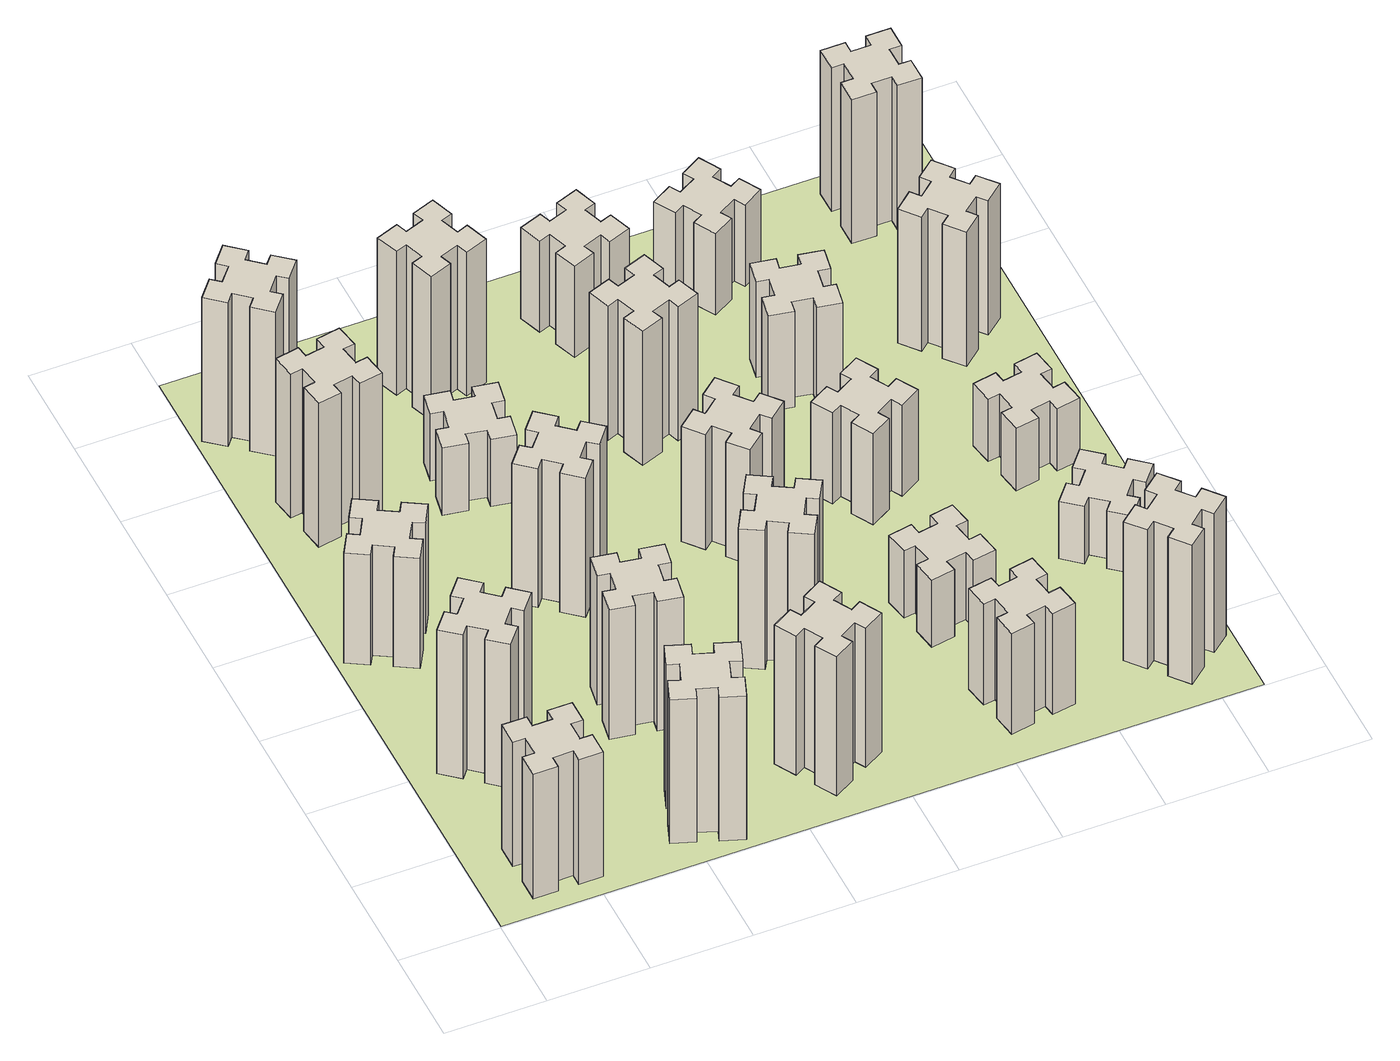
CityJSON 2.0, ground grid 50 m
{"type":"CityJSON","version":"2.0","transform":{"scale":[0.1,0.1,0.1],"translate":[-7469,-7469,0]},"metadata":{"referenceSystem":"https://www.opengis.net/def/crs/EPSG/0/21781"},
"CityObjects":{
"building1":{"type":"Building","attributes":{"class":"1000","function":"1000","usage":"1000","yearOfConstruction":2016,"roofType":"1000","measuredHeight":78,"storeysAboveGround":30,"storeysBelowGround":0},"geometry":[{"type":"Solid","lod":"1","boundaries":[[[[0,1,2,3,4,5,6,7,8,9,10,11,12,13,14,15,16,17,18,19]],[[17,16,20,21]],[[16,15,22,20]],[[15,14,23,22]],[[14,13,24,23]],[[13,12,25,24]],[[12,11,26,25]],[[11,10,27,26]],[[10,9,28,27]],[[9,8,29,28]],[[8,7,30,29]],[[7,6,31,30]],[[6,5,32,31]],[[5,4,33,32]],[[4,3,34,33]],[[3,2,35,34]],[[2,1,36,35]],[[1,0,37,36]],[[0,19,38,37]],[[19,18,39,38]],[[18,17,21,39]],[[24,25,26,27,28,29,30,31,32,33,34,35,36,37,38,39,21,20,22,23]]]]}]},
"building2":{"type":"Building","attributes":{"class":"1000","function":"1000","usage":"1000","yearOfConstruction":2016,"roofType":"1000","measuredHeight":90,"storeysAboveGround":30,"storeysBelowGround":0},"geometry":[{"type":"Solid","lod":"1","boundaries":[[[[40,41,42,43,44,45,46,47,48,49,50,51,52,53,54,55,56,57,58,59]],[[57,56,60,61]],[[56,55,62,60]],[[55,54,63,62]],[[54,53,64,63]],[[53,52,65,64]],[[52,51,66,65]],[[51,50,67,66]],[[50,49,68,67]],[[49,48,69,68]],[[48,47,70,69]],[[47,46,71,70]],[[46,45,72,71]],[[45,44,73,72]],[[44,43,74,73]],[[43,42,75,74]],[[42,41,76,75]],[[41,40,77,76]],[[40,59,78,77]],[[59,58,79,78]],[[58,57,61,79]],[[64,65,66,67,68,69,70,71,72,73,74,75,76,77,78,79,61,60,62,63]]]]}]},
"building3":{"type":"Building","attributes":{"class":"1000","function":"1000","usage":"1000","yearOfConstruction":2016,"roofType":"1000","measuredHeight":69,"storeysAboveGround":30,"storeysBelowGround":0},"geometry":[{"type":"Solid","lod":"1","boundaries":[[[[80,81,82,83,84,85,86,87,88,89,90,91,92,93,94,95,96,97,98,99]],[[97,96,100,101]],[[96,95,102,100]],[[95,94,103,102]],[[94,93,104,103]],[[93,92,105,104]],[[92,91,106,105]],[[91,90,107,106]],[[90,89,108,107]],[[89,88,109,108]],[[88,87,110,109]],[[87,86,111,110]],[[86,85,112,111]],[[85,84,113,112]],[[84,83,114,113]],[[83,82,115,114]],[[82,81,116,115]],[[81,80,117,116]],[[80,99,118,117]],[[99,98,119,118]],[[98,97,101,119]],[[104,105,106,107,108,109,110,111,112,113,114,115,116,117,118,119,101,100,102,103]]]]}]},
"building4":{"type":"Building","attributes":{"class":"1000","function":"1000","usage":"1000","yearOfConstruction":2016,"roofType":"1000","measuredHeight":90,"storeysAboveGround":30,"storeysBelowGround":0},"geometry":[{"type":"Solid","lod":"1","boundaries":[[[[120,121,122,123,124,125,126,127,128,129,130,131,132,133,134,135,136,137,138,139]],[[137,136,140,141]],[[136,135,142,140]],[[135,134,143,142]],[[134,133,144,143]],[[133,132,145,144]],[[132,131,146,145]],[[131,130,147,146]],[[130,129,148,147]],[[129,128,149,148]],[[128,127,150,149]],[[127,126,151,150]],[[126,125,152,151]],[[125,124,153,152]],[[124,123,154,153]],[[123,122,155,154]],[[122,121,156,155]],[[121,120,157,156]],[[120,139,158,157]],[[139,138,159,158]],[[138,137,141,159]],[[144,145,146,147,148,149,150,151,152,153,154,155,156,157,158,159,141,140,142,143]]]]}]},
"building5":{"type":"Building","attributes":{"class":"1000","function":"1000","usage":"1000","yearOfConstruction":2016,"roofType":"1000","measuredHeight":90,"storeysAboveGround":30,"storeysBelowGround":0},"geometry":[{"type":"Solid","lod":"1","boundaries":[[[[160,161,162,163,164,165,166,167,168,169,170,171,172,173,174,175,176,177,178,179]],[[177,176,180,181]],[[176,175,182,180]],[[175,174,183,182]],[[174,173,184,183]],[[173,172,185,184]],[[172,171,186,185]],[[171,170,187,186]],[[170,169,188,187]],[[169,168,189,188]],[[168,167,190,189]],[[167,166,191,190]],[[166,165,192,191]],[[165,164,193,192]],[[164,163,194,193]],[[163,162,195,194]],[[162,161,196,195]],[[161,160,197,196]],[[160,179,198,197]],[[179,178,199,198]],[[178,177,181,199]],[[184,185,186,187,188,189,190,191,192,193,194,195,196,197,198,199,181,180,182,183]]]]}]},
"building6":{"type":"Building","attributes":{"class":"1000","function":"1000","usage":"1000","yearOfConstruction":2016,"roofType":"1000","measuredHeight":90,"storeysAboveGround":30,"storeysBelowGround":0},"geometry":[{"type":"Solid","lod":"1","boundaries":[[[[200,201,202,203,204,205,206,207,208,209,210,211,212,213,214,215,216,217,218,219]],[[217,216,220,221]],[[216,215,222,220]],[[215,214,223,222]],[[214,213,224,223]],[[213,212,225,224]],[[212,211,226,225]],[[211,210,227,226]],[[210,209,228,227]],[[209,208,229,228]],[[208,207,230,229]],[[207,206,231,230]],[[206,205,232,231]],[[205,204,233,232]],[[204,203,234,233]],[[203,202,235,234]],[[202,201,236,235]],[[201,200,237,236]],[[200,219,238,237]],[[219,218,239,238]],[[218,217,221,239]],[[224,225,226,227,228,229,230,231,232,233,234,235,236,237,238,239,221,220,222,223]]]]}]},
"building7":{"type":"Building","attributes":{"class":"1000","function":"1000","usage":"1000","yearOfConstruction":2016,"roofType":"1000","measuredHeight":81,"storeysAboveGround":30,"storeysBelowGround":0},"geometry":[{"type":"Solid","lod":"1","boundaries":[[[[240,241,242,243,244,245,246,247,248,249,250,251,252,253,254,255,256,257,258,259]],[[257,256,260,261]],[[256,255,262,260]],[[255,254,263,262]],[[254,253,264,263]],[[253,252,265,264]],[[252,251,266,265]],[[251,250,267,266]],[[250,249,268,267]],[[249,248,269,268]],[[248,247,270,269]],[[247,246,271,270]],[[246,245,272,271]],[[245,244,273,272]],[[244,243,274,273]],[[243,242,275,274]],[[242,241,276,275]],[[241,240,277,276]],[[240,259,278,277]],[[259,258,279,278]],[[258,257,261,279]],[[264,265,266,267,268,269,270,271,272,273,274,275,276,277,278,279,261,260,262,263]]]]}]},
"building8":{"type":"Building","attributes":{"class":"1000","function":"1000","usage":"1000","yearOfConstruction":2016,"roofType":"1000","measuredHeight":87,"storeysAboveGround":30,"storeysBelowGround":0},"geometry":[{"type":"Solid","lod":"1","boundaries":[[[[280,281,282,283,284,285,286,287,288,289,290,291,292,293,294,295,296,297,298,299]],[[297,296,300,301]],[[296,295,302,300]],[[295,294,303,302]],[[294,293,304,303]],[[293,292,305,304]],[[292,291,306,305]],[[291,290,307,306]],[[290,289,308,307]],[[289,288,309,308]],[[288,287,310,309]],[[287,286,311,310]],[[286,285,312,311]],[[285,284,313,312]],[[284,283,314,313]],[[283,282,315,314]],[[282,281,316,315]],[[281,280,317,316]],[[280,299,318,317]],[[299,298,319,318]],[[298,297,301,319]],[[304,305,306,307,308,309,310,311,312,313,314,315,316,317,318,319,301,300,302,303]]]]}]},
"building9":{"type":"Building","attributes":{"class":"1000","function":"1000","usage":"1000","yearOfConstruction":2016,"roofType":"1000","measuredHeight":42,"storeysAboveGround":30,"storeysBelowGround":0},"geometry":[{"type":"Solid","lod":"1","boundaries":[[[[320,321,322,323,324,325,326,327,328,329,330,331,332,333,334,335,336,337,338,339]],[[337,336,340,341]],[[336,335,342,340]],[[335,334,343,342]],[[334,333,344,343]],[[333,332,345,344]],[[332,331,346,345]],[[331,330,347,346]],[[330,329,348,347]],[[329,328,349,348]],[[328,327,350,349]],[[327,326,351,350]],[[326,325,352,351]],[[325,324,353,352]],[[324,323,354,353]],[[323,322,355,354]],[[322,321,356,355]],[[321,320,357,356]],[[320,339,358,357]],[[339,338,359,358]],[[338,337,341,359]],[[344,345,346,347,348,349,350,351,352,353,354,355,356,357,358,359,341,340,342,343]]]]}]},
"building10":{"type":"Building","attributes":{"class":"1000","function":"1000","usage":"1000","yearOfConstruction":2016,"roofType":"1000","measuredHeight":87,"storeysAboveGround":30,"storeysBelowGround":0},"geometry":[{"type":"Solid","lod":"1","boundaries":[[[[360,361,362,363,364,365,366,367,368,369,370,371,372,373,374,375,376,377,378,379]],[[377,376,380,381]],[[376,375,382,380]],[[375,374,383,382]],[[374,373,384,383]],[[373,372,385,384]],[[372,371,386,385]],[[371,370,387,386]],[[370,369,388,387]],[[369,368,389,388]],[[368,367,390,389]],[[367,366,391,390]],[[366,365,392,391]],[[365,364,393,392]],[[364,363,394,393]],[[363,362,395,394]],[[362,361,396,395]],[[361,360,397,396]],[[360,379,398,397]],[[379,378,399,398]],[[378,377,381,399]],[[384,385,386,387,388,389,390,391,392,393,394,395,396,397,398,399,381,380,382,383]]]]}]},
"building11":{"type":"Building","attributes":{"class":"1000","function":"1000","usage":"1000","yearOfConstruction":2016,"roofType":"1000","measuredHeight":90,"storeysAboveGround":30,"storeysBelowGround":0},"geometry":[{"type":"Solid","lod":"1","boundaries":[[[[400,401,402,403,404,405,406,407,408,409,410,411,412,413,414,415,416,417,418,419]],[[417,416,420,421]],[[416,415,422,420]],[[415,414,423,422]],[[414,413,424,423]],[[413,412,425,424]],[[412,411,426,425]],[[411,410,427,426]],[[410,409,428,427]],[[409,408,429,428]],[[408,407,430,429]],[[407,406,431,430]],[[406,405,432,431]],[[405,404,433,432]],[[404,403,434,433]],[[403,402,435,434]],[[402,401,436,435]],[[401,400,437,436]],[[400,419,438,437]],[[419,418,439,438]],[[418,417,421,439]],[[424,425,426,427,428,429,430,431,432,433,434,435,436,437,438,439,421,420,422,423]]]]}]},
"building12":{"type":"Building","attributes":{"class":"1000","function":"1000","usage":"1000","yearOfConstruction":2016,"roofType":"1000","measuredHeight":87,"storeysAboveGround":30,"storeysBelowGround":0},"geometry":[{"type":"Solid","lod":"1","boundaries":[[[[440,441,442,443,444,445,446,447,448,449,450,451,452,453,454,455,456,457,458,459]],[[457,456,460,461]],[[456,455,462,460]],[[455,454,463,462]],[[454,453,464,463]],[[453,452,465,464]],[[452,451,466,465]],[[451,450,467,466]],[[450,449,468,467]],[[449,448,469,468]],[[448,447,470,469]],[[447,446,471,470]],[[446,445,472,471]],[[445,444,473,472]],[[444,443,474,473]],[[443,442,475,474]],[[442,441,476,475]],[[441,440,477,476]],[[440,459,478,477]],[[459,458,479,478]],[[458,457,461,479]],[[464,465,466,467,468,469,470,471,472,473,474,475,476,477,478,479,461,460,462,463]]]]}]},
"building13":{"type":"Building","attributes":{"class":"1000","function":"1000","usage":"1000","yearOfConstruction":2016,"roofType":"1000","measuredHeight":72,"storeysAboveGround":30,"storeysBelowGround":0},"geometry":[{"type":"Solid","lod":"1","boundaries":[[[[480,481,482,483,484,485,486,487,488,489,490,491,492,493,494,495,496,497,498,499]],[[497,496,500,501]],[[496,495,502,500]],[[495,494,503,502]],[[494,493,504,503]],[[493,492,505,504]],[[492,491,506,505]],[[491,490,507,506]],[[490,489,508,507]],[[489,488,509,508]],[[488,487,510,509]],[[487,486,511,510]],[[486,485,512,511]],[[485,484,513,512]],[[484,483,514,513]],[[483,482,515,514]],[[482,481,516,515]],[[481,480,517,516]],[[480,499,518,517]],[[499,498,519,518]],[[498,497,501,519]],[[504,505,506,507,508,509,510,511,512,513,514,515,516,517,518,519,501,500,502,503]]]]}]},
"building14":{"type":"Building","attributes":{"class":"1000","function":"1000","usage":"1000","yearOfConstruction":2016,"roofType":"1000","measuredHeight":84,"storeysAboveGround":30,"storeysBelowGround":0},"geometry":[{"type":"Solid","lod":"1","boundaries":[[[[520,521,522,523,524,525,526,527,528,529,530,531,532,533,534,535,536,537,538,539]],[[537,536,540,541]],[[536,535,542,540]],[[535,534,543,542]],[[534,533,544,543]],[[533,532,545,544]],[[532,531,546,545]],[[531,530,547,546]],[[530,529,548,547]],[[529,528,549,548]],[[528,527,550,549]],[[527,526,551,550]],[[526,525,552,551]],[[525,524,553,552]],[[524,523,554,553]],[[523,522,555,554]],[[522,521,556,555]],[[521,520,557,556]],[[520,539,558,557]],[[539,538,559,558]],[[538,537,541,559]],[[544,545,546,547,548,549,550,551,552,553,554,555,556,557,558,559,541,540,542,543]]]]}]},
"building15":{"type":"Building","attributes":{"class":"1000","function":"1000","usage":"1000","yearOfConstruction":2016,"roofType":"1000","measuredHeight":63,"storeysAboveGround":30,"storeysBelowGround":0},"geometry":[{"type":"Solid","lod":"1","boundaries":[[[[560,561,562,563,564,565,566,567,568,569,570,571,572,573,574,575,576,577,578,579]],[[577,576,580,581]],[[576,575,582,580]],[[575,574,583,582]],[[574,573,584,583]],[[573,572,585,584]],[[572,571,586,585]],[[571,570,587,586]],[[570,569,588,587]],[[569,568,589,588]],[[568,567,590,589]],[[567,566,591,590]],[[566,565,592,591]],[[565,564,593,592]],[[564,563,594,593]],[[563,562,595,594]],[[562,561,596,595]],[[561,560,597,596]],[[560,579,598,597]],[[579,578,599,598]],[[578,577,581,599]],[[584,585,586,587,588,589,590,591,592,593,594,595,596,597,598,599,581,580,582,583]]]]}]},
"building16":{"type":"Building","attributes":{"class":"1000","function":"1000","usage":"1000","yearOfConstruction":2016,"roofType":"1000","measuredHeight":57,"storeysAboveGround":30,"storeysBelowGround":0},"geometry":[{"type":"Solid","lod":"1","boundaries":[[[[600,601,602,603,604,605,606,607,608,609,610,611,612,613,614,615,616,617,618,619]],[[617,616,620,621]],[[616,615,622,620]],[[615,614,623,622]],[[614,613,624,623]],[[613,612,625,624]],[[612,611,626,625]],[[611,610,627,626]],[[610,609,628,627]],[[609,608,629,628]],[[608,607,630,629]],[[607,606,631,630]],[[606,605,632,631]],[[605,604,633,632]],[[604,603,634,633]],[[603,602,635,634]],[[602,601,636,635]],[[601,600,637,636]],[[600,619,638,637]],[[619,618,639,638]],[[618,617,621,639]],[[624,625,626,627,628,629,630,631,632,633,634,635,636,637,638,639,621,620,622,623]]]]}]},
"building17":{"type":"Building","attributes":{"class":"1000","function":"1000","usage":"1000","yearOfConstruction":2016,"roofType":"1000","measuredHeight":42,"storeysAboveGround":30,"storeysBelowGround":0},"geometry":[{"type":"Solid","lod":"1","boundaries":[[[[640,641,642,643,644,645,646,647,648,649,650,651,652,653,654,655,656,657,658,659]],[[657,656,660,661]],[[656,655,662,660]],[[655,654,663,662]],[[654,653,664,663]],[[653,652,665,664]],[[652,651,666,665]],[[651,650,667,666]],[[650,649,668,667]],[[649,648,669,668]],[[648,647,670,669]],[[647,646,671,670]],[[646,645,672,671]],[[645,644,673,672]],[[644,643,674,673]],[[643,642,675,674]],[[642,641,676,675]],[[641,640,677,676]],[[640,659,678,677]],[[659,658,679,678]],[[658,657,661,679]],[[664,665,666,667,668,669,670,671,672,673,674,675,676,677,678,679,661,660,662,663]]]]}]},
"building18":{"type":"Building","attributes":{"class":"1000","function":"1000","usage":"1000","yearOfConstruction":2016,"roofType":"1000","measuredHeight":57,"storeysAboveGround":30,"storeysBelowGround":0},"geometry":[{"type":"Solid","lod":"1","boundaries":[[[[680,681,682,683,684,685,686,687,688,689,690,691,692,693,694,695,696,697,698,699]],[[697,696,700,701]],[[696,695,702,700]],[[695,694,703,702]],[[694,693,704,703]],[[693,692,705,704]],[[692,691,706,705]],[[691,690,707,706]],[[690,689,708,707]],[[689,688,709,708]],[[688,687,710,709]],[[687,686,711,710]],[[686,685,712,711]],[[685,684,713,712]],[[684,683,714,713]],[[683,682,715,714]],[[682,681,716,715]],[[681,680,717,716]],[[680,699,718,717]],[[699,698,719,718]],[[698,697,701,719]],[[704,705,706,707,708,709,710,711,712,713,714,715,716,717,718,719,701,700,702,703]]]]}]},
"building19":{"type":"Building","attributes":{"class":"1000","function":"1000","usage":"1000","yearOfConstruction":2016,"roofType":"1000","measuredHeight":60,"storeysAboveGround":30,"storeysBelowGround":0},"geometry":[{"type":"Solid","lod":"1","boundaries":[[[[720,721,722,723,724,725,726,727,728,729,730,731,732,733,734,735,736,737,738,739]],[[737,736,740,741]],[[736,735,742,740]],[[735,734,743,742]],[[734,733,744,743]],[[733,732,745,744]],[[732,731,746,745]],[[731,730,747,746]],[[730,729,748,747]],[[729,728,749,748]],[[728,727,750,749]],[[727,726,751,750]],[[726,725,752,751]],[[725,724,753,752]],[[724,723,754,753]],[[723,722,755,754]],[[722,721,756,755]],[[721,720,757,756]],[[720,739,758,757]],[[739,738,759,758]],[[738,737,741,759]],[[744,745,746,747,748,749,750,751,752,753,754,755,756,757,758,759,741,740,742,743]]]]}]},
"building20":{"type":"Building","attributes":{"class":"1000","function":"1000","usage":"1000","yearOfConstruction":2016,"roofType":"1000","measuredHeight":51,"storeysAboveGround":30,"storeysBelowGround":0},"geometry":[{"type":"Solid","lod":"1","boundaries":[[[[760,761,762,763,764,765,766,767,768,769,770,771,772,773,774,775,776,777,778,779]],[[777,776,780,781]],[[776,775,782,780]],[[775,774,783,782]],[[774,773,784,783]],[[773,772,785,784]],[[772,771,786,785]],[[771,770,787,786]],[[770,769,788,787]],[[769,768,789,788]],[[768,767,790,789]],[[767,766,791,790]],[[766,765,792,791]],[[765,764,793,792]],[[764,763,794,793]],[[763,762,795,794]],[[762,761,796,795]],[[761,760,797,796]],[[760,779,798,797]],[[779,778,799,798]],[[778,777,781,799]],[[784,785,786,787,788,789,790,791,792,793,794,795,796,797,798,799,781,780,782,783]]]]}]},
"building21":{"type":"Building","attributes":{"class":"1000","function":"1000","usage":"1000","yearOfConstruction":2016,"roofType":"1000","measuredHeight":87,"storeysAboveGround":30,"storeysBelowGround":0},"geometry":[{"type":"Solid","lod":"1","boundaries":[[[[800,801,802,803,804,805,806,807,808,809,810,811,812,813,814,815,816,817,818,819]],[[817,816,820,821]],[[816,815,822,820]],[[815,814,823,822]],[[814,813,824,823]],[[813,812,825,824]],[[812,811,826,825]],[[811,810,827,826]],[[810,809,828,827]],[[809,808,829,828]],[[808,807,830,829]],[[807,806,831,830]],[[806,805,832,831]],[[805,804,833,832]],[[804,803,834,833]],[[803,802,835,834]],[[802,801,836,835]],[[801,800,837,836]],[[800,819,838,837]],[[819,818,839,838]],[[818,817,821,839]],[[824,825,826,827,828,829,830,831,832,833,834,835,836,837,838,839,821,820,822,823]]]]}]},
"building22":{"type":"Building","attributes":{"class":"1000","function":"1000","usage":"1000","yearOfConstruction":2016,"roofType":"1000","measuredHeight":36,"storeysAboveGround":30,"storeysBelowGround":0},"geometry":[{"type":"Solid","lod":"1","boundaries":[[[[840,841,842,843,844,845,846,847,848,849,850,851,852,853,854,855,856,857,858,859]],[[857,856,860,861]],[[856,855,862,860]],[[855,854,863,862]],[[854,853,864,863]],[[853,852,865,864]],[[852,851,866,865]],[[851,850,867,866]],[[850,849,868,867]],[[849,848,869,868]],[[848,847,870,869]],[[847,846,871,870]],[[846,845,872,871]],[[845,844,873,872]],[[844,843,874,873]],[[843,842,875,874]],[[842,841,876,875]],[[841,840,877,876]],[[840,859,878,877]],[[859,858,879,878]],[[858,857,861,879]],[[864,865,866,867,868,869,870,871,872,873,874,875,876,877,878,879,861,860,862,863]]]]}]},
"building23":{"type":"Building","attributes":{"class":"1000","function":"1000","usage":"1000","yearOfConstruction":2016,"roofType":"1000","measuredHeight":39,"storeysAboveGround":30,"storeysBelowGround":0},"geometry":[{"type":"Solid","lod":"1","boundaries":[[[[880,881,882,883,884,885,886,887,888,889,890,891,892,893,894,895,896,897,898,899]],[[897,896,900,901]],[[896,895,902,900]],[[895,894,903,902]],[[894,893,904,903]],[[893,892,905,904]],[[892,891,906,905]],[[891,890,907,906]],[[890,889,908,907]],[[889,888,909,908]],[[888,887,910,909]],[[887,886,911,910]],[[886,885,912,911]],[[885,884,913,912]],[[884,883,914,913]],[[883,882,915,914]],[[882,881,916,915]],[[881,880,917,916]],[[880,899,918,917]],[[899,898,919,918]],[[898,897,901,919]],[[904,905,906,907,908,909,910,911,912,913,914,915,916,917,918,919,901,900,902,903]]]]}]},
"building24":{"type":"Building","attributes":{"class":"1000","function":"1000","usage":"1000","yearOfConstruction":2016,"roofType":"1000","measuredHeight":84,"storeysAboveGround":30,"storeysBelowGround":0},"geometry":[{"type":"Solid","lod":"1","boundaries":[[[[920,921,922,923,924,925,926,927,928,929,930,931,932,933,934,935,936,937,938,939]],[[937,936,940,941]],[[936,935,942,940]],[[935,934,943,942]],[[934,933,944,943]],[[933,932,945,944]],[[932,931,946,945]],[[931,930,947,946]],[[930,929,948,947]],[[929,928,949,948]],[[928,927,950,949]],[[927,926,951,950]],[[926,925,952,951]],[[925,924,953,952]],[[924,923,954,953]],[[923,922,955,954]],[[922,921,956,955]],[[921,920,957,956]],[[920,939,958,957]],[[939,938,959,958]],[[938,937,941,959]],[[944,945,946,947,948,949,950,951,952,953,954,955,956,957,958,959,941,940,942,943]]]]}]},
"building25":{"type":"Building","attributes":{"class":"1000","function":"1000","usage":"1000","yearOfConstruction":2016,"roofType":"1000","measuredHeight":90,"storeysAboveGround":30,"storeysBelowGround":0},"geometry":[{"type":"Solid","lod":"1","boundaries":[[[[960,961,962,963,964,965,966,967,968,969,970,971,972,973,974,975,976,977,978,979]],[[977,976,980,981]],[[976,975,982,980]],[[975,974,983,982]],[[974,973,984,983]],[[973,972,985,984]],[[972,971,986,985]],[[971,970,987,986]],[[970,969,988,987]],[[969,968,989,988]],[[968,967,990,989]],[[967,966,991,990]],[[966,965,992,991]],[[965,964,993,992]],[[964,963,994,993]],[[963,962,995,994]],[[962,961,996,995]],[[961,960,997,996]],[[960,979,998,997]],[[979,978,999,998]],[[978,977,981,999]],[[984,985,986,987,988,989,990,991,992,993,994,995,996,997,998,999,981,980,982,983]]]]}]},
"landuse1":{"type":"LandUse","attributes":{"name":"plot1","function":"1010"},"geometry":[{"type":"MultiSurface","lod":"1","boundaries":[[[1000,1001,1002,1003]]]}]}
},
"vertices":[
[265,325,0],[265,225,0],[205,225,0],[205,105,0],[325,105,0],[325,165,0],[425,165,0],[425,105,0],[545,105,0],[545,225,0],[485,225,0],[485,325,0],[545,325,0],[545,445,0],[425,445,0],[425,385,0],[325,385,0],[325,445,0],[205,445,0],[205,325,0],[325,385,780],[325,445,780],[425,385,780],[425,445,780],[545,445,780],[545,325,780],[485,325,780],[485,225,780],[545,225,780],[545,105,780],[425,105,780],[425,165,780],[325,165,780],[325,105,780],[205,105,780],[205,225,780],[265,225,780],[265,325,780],[205,325,780],[205,445,780],
[484,1067,0],[408,1132,0],[446,1178,0],[354,1255,0],[277,1163,0],[323,1124,0],[259,1048,0],[213,1086,0],[136,994,0],[228,917,0],[266,963,0],[343,899,0],[304,853,0],[396,776,0],[473,868,0],[427,906,0],[492,983,0],[538,944,0],[615,1036,0],[523,1113,0],[492,983,900],[538,944,900],[427,906,900],[473,868,900],[396,776,900],[304,853,900],[343,899,900],[266,963,900],[228,917,900],[136,994,900],[213,1086,900],[259,1048,900],[323,1124,900],[277,1163,900],[354,1255,900],[446,1178,900],[408,1132,900],[484,1067,900],[523,1113,900],[615,1036,900],
[374,1926,0],[287,1976,0],[317,2028,0],[213,2088,0],[153,1984,0],[205,1954,0],[155,1867,0],[103,1897,0],[43,1793,0],[147,1733,0],[177,1785,0],[264,1735,0],[234,1683,0],[338,1623,0],[398,1727,0],[346,1757,0],[396,1844,0],[448,1814,0],[508,1918,0],[404,1978,0],[396,1844,690],[448,1814,690],[346,1757,690],[398,1727,690],[338,1623,690],[234,1683,690],[264,1735,690],[177,1785,690],[147,1733,690],[43,1793,690],[103,1897,690],[155,1867,690],[205,1954,690],[153,1984,690],[213,2088,690],[317,2028,690],[287,1976,690],[374,1926,690],[404,1978,690],[508,1918,690],
[405,2812,0],[307,2795,0],[297,2854,0],[178,2833,0],[199,2715,0],[258,2725,0],[276,2627,0],[217,2617,0],[237,2498,0],[356,2519,0],[345,2578,0],[444,2596,0],[454,2537,0],[572,2557,0],[551,2676,0],[492,2665,0],[475,2764,0],[534,2774,0],[513,2892,0],[395,2871,0],[475,2764,900],[534,2774,900],[492,2665,900],[551,2676,900],[572,2557,900],[454,2537,900],[444,2596,900],[345,2578,900],[356,2519,900],[237,2498,900],[217,2617,900],[276,2627,900],[258,2725,900],[199,2715,900],[178,2833,900],[297,2854,900],[307,2795,900],[405,2812,900],[395,2871,900],[513,2892,900],
[1029,360,0],[995,266,0],[939,287,0],[897,174,0],[1010,133,0],[1031,189,0],[1125,155,0],[1104,99,0],[1217,57,0],[1258,170,0],[1202,191,0],[1236,285,0],[1292,264,0],[1333,377,0],[1220,418,0],[1200,362,0],[1106,396,0],[1127,452,0],[1014,493,0],[973,380,0],[1106,396,900],[1127,452,900],[1200,362,900],[1220,418,900],[1333,377,900],[1292,264,900],[1236,285,900],[1202,191,900],[1258,170,900],[1217,57,900],[1104,99,900],[1125,155,900],[1031,189,900],[1010,133,900],[897,174,900],[939,287,900],[995,266,900],[1029,360,900],[973,380,900],[1014,493,900],
[384,3387,0],[308,3452,0],[346,3498,0],[254,3575,0],[177,3483,0],[223,3444,0],[159,3368,0],[113,3406,0],[36,3314,0],[128,3237,0],[166,3283,0],[243,3219,0],[204,3173,0],[296,3096,0],[373,3188,0],[327,3226,0],[392,3303,0],[438,3264,0],[515,3356,0],[423,3433,0],[392,3303,900],[438,3264,900],[327,3226,900],[373,3188,900],[296,3096,900],[204,3173,900],[243,3219,900],[166,3283,900],[128,3237,900],[36,3314,900],[113,3406,900],[159,3368,900],[223,3444,900],[177,3483,900],[254,3575,900],[346,3498,900],[308,3452,900],[384,3387,900],[423,3433,900],[515,3356,900],
[1047,916,0],[1145,898,0],[1135,839,0],[1253,818,0],[1274,937,0],[1215,947,0],[1232,1045,0],[1291,1035,0],[1312,1153,0],[1194,1174,0],[1184,1115,0],[1085,1132,0],[1096,1191,0],[977,1212,0],[957,1094,0],[1016,1084,0],[998,985,0],[939,996,0],[918,877,0],[1037,857,0],[998,985,810],[939,996,810],[1016,1084,810],[957,1094,810],[977,1212,810],[1096,1191,810],[1085,1132,810],[1184,1115,810],[1194,1174,810],[1312,1153,810],[1291,1035,810],[1232,1045,810],[1215,947,810],[1274,937,810],[1253,818,810],[1135,839,810],[1145,898,810],[1047,916,810],[1037,857,810],[918,877,810],
[1224,1907,0],[1148,1972,0],[1186,2018,0],[1094,2095,0],[1017,2003,0],[1063,1964,0],[999,1888,0],[953,1926,0],[876,1834,0],[968,1757,0],[1006,1803,0],[1083,1739,0],[1044,1693,0],[1136,1616,0],[1213,1708,0],[1167,1746,0],[1232,1823,0],[1278,1784,0],[1355,1876,0],[1263,1953,0],[1232,1823,870],[1278,1784,870],[1167,1746,870],[1213,1708,870],[1136,1616,870],[1044,1693,870],[1083,1739,870],[1006,1803,870],[968,1757,870],[876,1834,870],[953,1926,870],[999,1888,870],[1063,1964,870],[1017,2003,870],[1094,2095,870],[1186,2018,870],[1148,1972,870],[1224,1907,870],[1263,1953,870],[1355,1876,870],
[1115,2527,0],[1132,2625,0],[1191,2615,0],[1212,2733,0],[1094,2754,0],[1084,2695,0],[985,2712,0],[996,2771,0],[877,2792,0],[857,2674,0],[916,2664,0],[898,2565,0],[839,2576,0],[818,2457,0],[937,2437,0],[947,2496,0],[1045,2478,0],[1035,2419,0],[1153,2398,0],[1174,2517,0],[1045,2478,420],[1035,2419,420],[947,2496,420],[937,2437,420],[818,2457,420],[839,2576,420],[898,2565,420],[916,2664,420],[857,2674,420],[877,2792,420],[996,2771,420],[985,2712,420],[1084,2695,420],[1094,2754,420],[1212,2733,420],[1191,2615,420],[1132,2625,420],[1115,2527,420],[1174,2517,420],[1153,2398,420],
[1744,496,0],[1657,446,0],[1627,498,0],[1523,438,0],[1583,334,0],[1635,364,0],[1685,277,0],[1633,247,0],[1693,143,0],[1797,203,0],[1767,255,0],[1854,305,0],[1884,253,0],[1988,313,0],[1928,417,0],[1876,387,0],[1826,474,0],[1878,504,0],[1818,608,0],[1714,548,0],[1826,474,870],[1878,504,870],[1876,387,870],[1928,417,870],[1988,313,870],[1884,253,870],[1854,305,870],[1767,255,870],[1797,203,870],[1693,143,870],[1633,247,870],[1685,277,870],[1635,364,870],[1583,334,870],[1523,438,870],[1627,498,870],[1657,446,870],[1744,496,870],[1714,548,870],[1818,608,870],
[1125,3356,0],[1031,3322,0],[1010,3378,0],[897,3337,0],[939,3224,0],[995,3245,0],[1029,3151,0],[973,3130,0],[1014,3017,0],[1127,3059,0],[1106,3115,0],[1200,3149,0],[1220,3093,0],[1333,3134,0],[1292,3247,0],[1236,3226,0],[1202,3320,0],[1258,3340,0],[1217,3453,0],[1104,3412,0],[1202,3320,900],[1258,3340,900],[1236,3226,900],[1292,3247,900],[1333,3134,900],[1220,3093,900],[1200,3149,900],[1106,3115,900],[1127,3059,900],[1014,3017,900],[973,3130,900],[1029,3151,900],[995,3245,900],[939,3224,900],[897,3337,900],[1010,3378,900],[1031,3322,900],[1125,3356,900],[1104,3412,900],[1217,3453,900],
[1926,1017,0],[1976,1104,0],[2028,1074,0],[2088,1178,0],[1984,1238,0],[1954,1186,0],[1867,1236,0],[1897,1288,0],[1793,1348,0],[1733,1244,0],[1785,1214,0],[1735,1127,0],[1683,1157,0],[1623,1053,0],[1727,993,0],[1757,1045,0],[1844,995,0],[1814,943,0],[1918,883,0],[1978,987,0],[1844,995,870],[1814,943,870],[1757,1045,870],[1727,993,870],[1623,1053,870],[1683,1157,870],[1735,1127,870],[1785,1214,870],[1733,1244,870],[1793,1348,870],[1897,1288,870],[1867,1236,870],[1954,1186,870],[1984,1238,870],[2088,1178,870],[2028,1074,870],[1976,1104,870],[1926,1017,870],[1978,987,870],[1918,883,870],
[2072,1888,0],[2007,1964,0],[2053,2003,0],[1976,2095,0],[1884,2018,0],[1923,1972,0],[1846,1907,0],[1808,1953,0],[1716,1876,0],[1793,1784,0],[1839,1823,0],[1903,1746,0],[1857,1708,0],[1934,1616,0],[2026,1693,0],[1988,1739,0],[2064,1803,0],[2103,1757,0],[2195,1834,0],[2118,1926,0],[2064,1803,720],[2103,1757,720],[1988,1739,720],[2026,1693,720],[1934,1616,720],[1857,1708,720],[1903,1746,720],[1839,1823,720],[1793,1784,720],[1716,1876,720],[1808,1953,720],[1846,1907,720],[1923,1972,720],[1884,2018,720],[1976,2095,720],[2053,2003,720],[2007,1964,720],[2072,1888,720],[2118,1926,720],[2195,1834,720],
[1976,2586,0],[1942,2680,0],[1998,2700,0],[1957,2813,0],[1844,2772,0],[1865,2716,0],[1771,2682,0],[1750,2738,0],[1637,2697,0],[1679,2584,0],[1735,2605,0],[1769,2511,0],[1713,2490,0],[1754,2377,0],[1867,2419,0],[1846,2475,0],[1940,2509,0],[1960,2453,0],[2073,2494,0],[2032,2607,0],[1940,2509,840],[1960,2453,840],[1846,2475,840],[1867,2419,840],[1754,2377,840],[1713,2490,840],[1769,2511,840],[1735,2605,840],[1679,2584,840],[1637,2697,840],[1750,2738,840],[1771,2682,840],[1865,2716,840],[1844,2772,840],[1957,2813,840],[1998,2700,840],[1942,2680,840],[1976,2586,840],[2032,2607,840],[2073,2494,840],
[2665,258,0],[2764,276,0],[2774,217,0],[2892,237,0],[2871,356,0],[2812,345,0],[2795,444,0],[2854,454,0],[2833,572,0],[2715,551,0],[2725,492,0],[2627,475,0],[2617,534,0],[2498,513,0],[2519,395,0],[2578,405,0],[2596,307,0],[2537,297,0],[2557,178,0],[2676,199,0],[2596,307,630],[2537,297,630],[2578,405,630],[2519,395,630],[2498,513,630],[2617,534,630],[2627,475,630],[2725,492,630],[2715,551,630],[2833,572,630],[2854,454,630],[2795,444,630],[2812,345,630],[2871,356,630],[2892,237,630],[2774,217,630],[2764,276,630],[2665,258,630],[2676,199,630],[2557,178,630],
[1846,3215,0],[1940,3249,0],[1960,3193,0],[2073,3234,0],[2032,3347,0],[1976,3326,0],[1942,3420,0],[1998,3440,0],[1957,3553,0],[1844,3512,0],[1865,3456,0],[1771,3422,0],[1750,3478,0],[1637,3437,0],[1679,3324,0],[1735,3345,0],[1769,3251,0],[1713,3230,0],[1754,3117,0],[1867,3159,0],[1769,3251,570],[1713,3230,570],[1735,3345,570],[1679,3324,570],[1637,3437,570],[1750,3478,570],[1771,3422,570],[1865,3456,570],[1844,3512,570],[1957,3553,570],[1998,3440,570],[1942,3420,570],[1976,3326,570],[2032,3347,570],[2073,3234,570],[1960,3193,570],[1940,3249,570],[1846,3215,570],[1867,3159,570],[1754,3117,570],
[2625,1132,0],[2527,1115,0],[2517,1174,0],[2398,1153,0],[2419,1035,0],[2478,1045,0],[2496,947,0],[2437,937,0],[2457,818,0],[2576,839,0],[2565,898,0],[2664,916,0],[2674,857,0],[2792,877,0],[2771,996,0],[2712,985,0],[2695,1084,0],[2754,1094,0],[2733,1212,0],[2615,1191,0],[2695,1084,420],[2754,1094,420],[2712,985,420],[2771,996,420],[2792,877,420],[2674,857,420],[2664,916,420],[2565,898,420],[2576,839,420],[2457,818,420],[2437,937,420],[2496,947,420],[2478,1045,420],[2419,1035,420],[2398,1153,420],[2517,1174,420],[2527,1115,420],[2625,1132,420],[2615,1191,420],[2733,1212,420],
[2716,1867,0],[2666,1954,0],[2718,1984,0],[2658,2088,0],[2554,2028,0],[2584,1976,0],[2497,1926,0],[2467,1978,0],[2363,1918,0],[2423,1814,0],[2475,1844,0],[2525,1757,0],[2473,1727,0],[2533,1623,0],[2637,1683,0],[2607,1735,0],[2694,1785,0],[2724,1733,0],[2828,1793,0],[2768,1897,0],[2694,1785,570],[2724,1733,570],[2607,1735,570],[2637,1683,570],[2533,1623,570],[2473,1727,570],[2525,1757,570],[2475,1844,570],[2423,1814,570],[2363,1918,570],[2467,1978,570],[2497,1926,570],[2584,1976,570],[2554,2028,570],[2658,2088,570],[2718,1984,570],[2666,1954,570],[2716,1867,570],[2768,1897,570],[2828,1793,570],
[2496,2664,0],[2478,2565,0],[2419,2576,0],[2398,2457,0],[2517,2437,0],[2527,2496,0],[2625,2478,0],[2615,2419,0],[2733,2398,0],[2754,2517,0],[2695,2527,0],[2712,2625,0],[2771,2615,0],[2792,2733,0],[2674,2754,0],[2664,2695,0],[2565,2712,0],[2576,2771,0],[2457,2792,0],[2437,2674,0],[2565,2712,600],[2576,2771,600],[2664,2695,600],[2674,2754,600],[2792,2733,600],[2771,2615,600],[2712,2625,600],[2695,2527,600],[2754,2517,600],[2733,2398,600],[2615,2419,600],[2625,2478,600],[2527,2496,600],[2517,2437,600],[2398,2457,600],[2419,2576,600],[2478,2565,600],[2496,2664,600],[2437,2674,600],[2457,2792,600],
[2616,3347,0],[2566,3434,0],[2618,3464,0],[2558,3568,0],[2454,3508,0],[2484,3456,0],[2397,3406,0],[2367,3458,0],[2263,3398,0],[2323,3294,0],[2375,3324,0],[2425,3237,0],[2373,3207,0],[2433,3103,0],[2537,3163,0],[2507,3215,0],[2594,3265,0],[2624,3213,0],[2728,3273,0],[2668,3377,0],[2594,3265,510],[2624,3213,510],[2507,3215,510],[2537,3163,510],[2433,3103,510],[2373,3207,510],[2425,3237,510],[2375,3324,510],[2323,3294,510],[2263,3398,510],[2367,3458,510],[2397,3406,510],[2484,3456,510],[2454,3508,510],[2558,3568,510],[2618,3464,510],[2566,3434,510],[2616,3347,510],[2668,3377,510],[2728,3273,510],
[3468,259,0],[3544,323,0],[3583,277,0],[3675,354,0],[3598,446,0],[3552,408,0],[3487,484,0],[3533,523,0],[3456,615,0],[3364,538,0],[3403,492,0],[3326,427,0],[3288,473,0],[3196,396,0],[3273,304,0],[3319,343,0],[3383,266,0],[3337,228,0],[3414,136,0],[3506,213,0],[3383,266,870],[3337,228,870],[3319,343,870],[3273,304,870],[3196,396,870],[3288,473,870],[3326,427,870],[3403,492,870],[3364,538,870],[3456,615,870],[3533,523,870],[3487,484,870],[3552,408,870],[3598,446,870],[3675,354,870],[3583,277,870],[3544,323,870],[3468,259,870],[3506,213,870],[3414,136,870],
[3487,1006,0],[3552,1083,0],[3598,1044,0],[3675,1136,0],[3583,1213,0],[3544,1167,0],[3468,1232,0],[3506,1278,0],[3414,1355,0],[3337,1263,0],[3383,1224,0],[3319,1148,0],[3273,1186,0],[3196,1094,0],[3288,1017,0],[3326,1063,0],[3403,999,0],[3364,953,0],[3456,876,0],[3533,968,0],[3403,999,360],[3364,953,360],[3326,1063,360],[3288,1017,360],[3196,1094,360],[3273,1186,360],[3319,1148,360],[3383,1224,360],[3337,1263,360],[3414,1355,360],[3506,1278,360],[3468,1232,360],[3544,1167,360],[3583,1213,360],[3675,1136,360],[3598,1044,360],[3552,1083,360],[3487,1006,360],[3533,968,360],[3456,876,360],
[3365,1872,0],[3267,1855,0],[3257,1914,0],[3138,1893,0],[3159,1775,0],[3218,1785,0],[3236,1687,0],[3177,1677,0],[3197,1558,0],[3316,1579,0],[3305,1638,0],[3404,1656,0],[3414,1597,0],[3532,1617,0],[3511,1736,0],[3452,1725,0],[3435,1824,0],[3494,1834,0],[3473,1952,0],[3355,1931,0],[3435,1824,390],[3494,1834,390],[3452,1725,390],[3511,1736,390],[3532,1617,390],[3414,1597,390],[3404,1656,390],[3305,1638,390],[3316,1579,390],[3197,1558,390],[3177,1677,390],[3236,1687,390],[3218,1785,390],[3159,1775,390],[3138,1893,390],[3257,1914,390],[3267,1855,390],[3365,1872,390],[3355,1931,390],[3473,1952,390],
[3452,2628,0],[3387,2704,0],[3433,2743,0],[3356,2835,0],[3264,2758,0],[3303,2712,0],[3226,2647,0],[3188,2693,0],[3096,2616,0],[3173,2524,0],[3219,2563,0],[3283,2486,0],[3237,2448,0],[3314,2356,0],[3406,2433,0],[3368,2479,0],[3444,2543,0],[3483,2497,0],[3575,2574,0],[3498,2666,0],[3444,2543,840],[3483,2497,840],[3368,2479,840],[3406,2433,840],[3314,2356,840],[3237,2448,840],[3283,2486,840],[3219,2563,840],[3173,2524,840],[3096,2616,840],[3188,2693,840],[3226,2647,840],[3303,2712,840],[3264,2758,840],[3356,2835,840],[3433,2743,840],[3387,2704,840],[3452,2628,840],[3498,2666,840],[3575,2574,840],
[3285,3325,0],[3385,3325,0],[3385,3265,0],[3505,3265,0],[3505,3385,0],[3445,3385,0],[3445,3485,0],[3505,3485,0],[3505,3605,0],[3385,3605,0],[3385,3545,0],[3285,3545,0],[3285,3605,0],[3165,3605,0],[3165,3485,0],[3225,3485,0],[3225,3385,0],[3165,3385,0],[3165,3265,0],[3285,3265,0],[3225,3385,900],[3165,3385,900],[3225,3485,900],[3165,3485,900],[3165,3605,900],[3285,3605,900],[3285,3545,900],[3385,3545,900],[3385,3605,900],[3505,3605,900],[3505,3485,900],[3445,3485,900],[3445,3385,900],[3505,3385,900],[3505,3265,900],[3385,3265,900],[3385,3325,900],[3285,3325,900],[3285,3265,900],[3165,3265,900],
[5,3705,0],[3705,3705,0],[3705,5,0],[5,5,0]
]}
